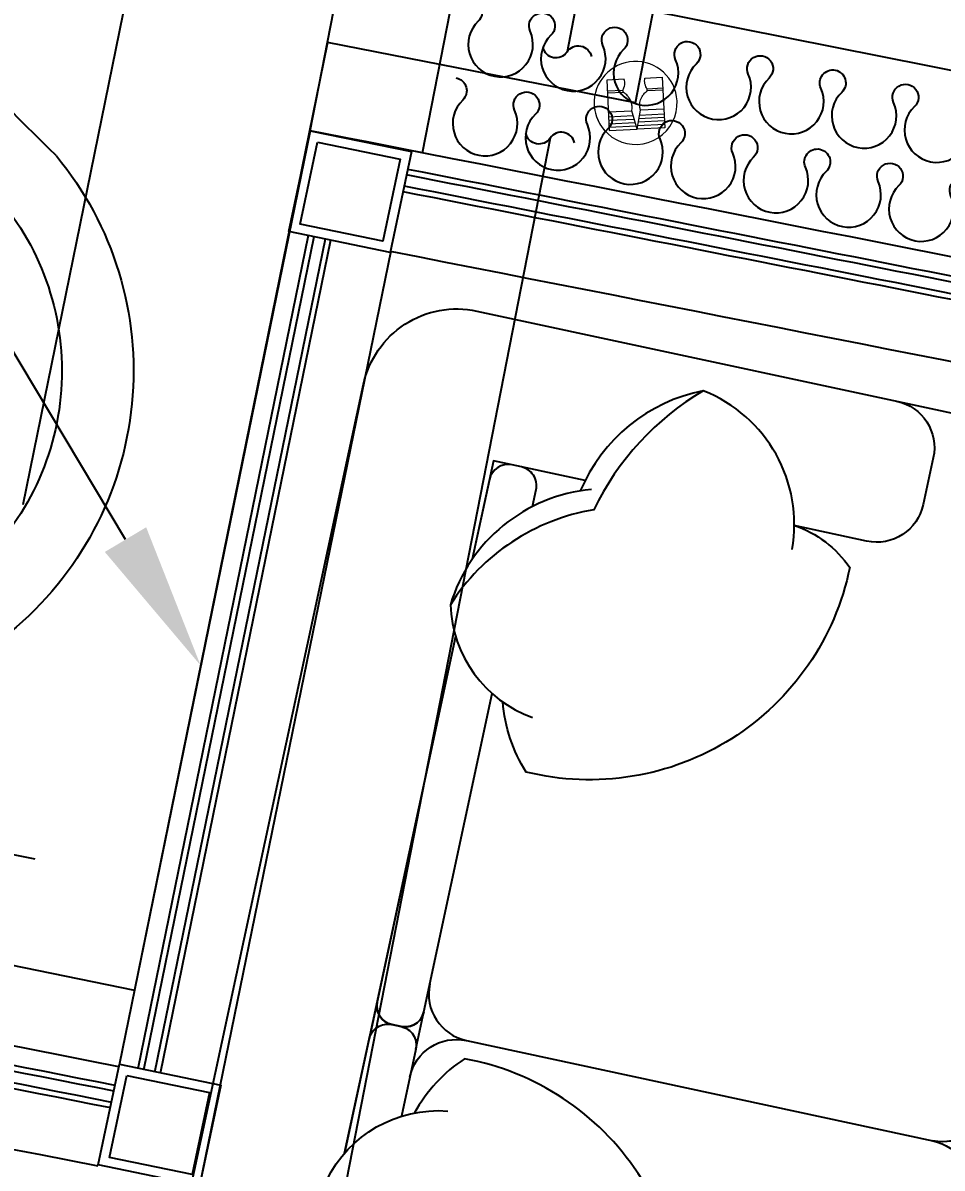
# Model space of a CAD drawing. Extents: x -678889171 to 586587, y -792238163 to 335485.
# Drawn here: x 56635 to 57599, y 22340 to 23541 of the extents above; entities that cross this region are included whole.
import ezdxf
from ezdxf import colors
from ezdxf.entities.mleader import LeaderData, LeaderLine
from ezdxf.math import Vec2, Vec3
from ezdxf.xclip import XClip

# ---------------------------------------------------------------- set-up
doc = ezdxf.new("R2010")
doc.units = 0
doc.header["$MEASUREMENT"] = 0
doc.header["$XCLIPFRAME"] = 2
doc.set_wipeout_variables(frame=1)
doc.layers.get('0').update_dxf_attribs({"color": 8})
for name, color, linetype in [('1', 8, 'Continuous'), ('9TH-FURN$0$A-SITE-PATT', 252, 'Continuous'), ('E-CUT-LINE', 1, 'Continuous'), ('E-TEXT', 3, 'Continuous'), ('Title Block', 7, 'Continuous'), ('XR-A-9TH-FLOOR$0$A-ANNO-SYMB', 252, 'Continuous'), ('XR-A-9TH-FLOOR$0$A-SITE-PATT', 252, 'Continuous'), ('XR-A-TYP 00(OUTER)$0$A-GLAZ', 252, 'Continuous'), ('XR-A-TYP 00(OUTER)$0$A-SITE-PATT', 252, 'Continuous'), ('XR-A-TYP-4TH TO 10TH (OUTER)$0$A-DIM-IN', 252, 'Continuous'), ('XR-A-TYP.furn$0$2ND-FURN$0$XR-A-TYP-2-3-5-6-7-9$0$I-FURN-CHAR', 252, 'Continuous'), ('XR-A-TYP.furn$0$2ND-FURN$0$XR-A-TYP-2-3-5-6-7-9$0$I-WIPEOUT', 252, 'Continuous'), ('XR-A-TYP.furn$0$A-SITE-PATT', 252, 'Continuous'), ('XR-A-TYP.furn$0$XR-A-TYP-2-3-5-6-7-9$0$I-CLNG', 252, 'Continuous'), ('XR-A-TYP.furn$0$XR-A-TYP-2-3-5-6-7-9$0$I-FURN-CHAR', 252, 'Continuous'), ('XR-Typ21$0$A-WALL', 252, 'Continuous')]:
    doc.layers.add(name, color=color, linetype=linetype)
doc.styles.get("Standard").update_dxf_attribs({"font": 'arial.ttf'})

# ---------------------------------------------------------------- blocks, each defined once
blk = doc.blocks.new('OO')
at = {"layer": 'Title Block', "color": 1, "lineweight": 0}
blk.add_lwpolyline([(60952.74097335502, 178216.705987278, 1), (60952.74097335513, 178129.7502198816, 1), (60952.74097335502, 178216.705987278, 0.1982213917084009), (60922.07932435791, 178204.0532499914, 0.1982213917084009)], format="xyb", dxfattribs=at)
for points in [[(60925.244499908, 178173.1251248462), (60944.83868419315, 178177.6555596516), (60945.51924321899, 178177.5115926167), (60946.79838331055, 178177.3120467477), (60947.60965313937, 178177.2324426185), (60948.55255804956, 178177.1849460915), (60949.45942559931, 178177.1846060718), (60950.61864313507, 178177.248934068), (60951.78004910523, 178177.3589858703), (60952.83840844181, 178177.5784431228), (60954.3972283263, 178177.9788134685), (60955.66901462729, 178178.4160705316), (60957.23649505794, 178179.1041880025), (60959.23493776476, 178180.2541012114), (60960.05405203241, 178180.8283000368), (60960.75062003313, 178181.428446914), (60961.65030792024, 178182.1578276371), (60962.42373271938, 178182.9228491973), (60963.05623196909, 178183.6210373302), (60963.73172685131, 178184.453438073), (60964.39656998403, 178185.3808117989), (60964.72995489091, 178185.8956712107), (60964.88496752788, 178185.8357777787), (60965.16688301758, 178185.7570014056), (60965.44366571057, 178185.7144988617), (60965.73794753687, 178185.7051095034), (60966.0171265254, 178185.738040365), (60966.21607317106, 178185.7681557179), (60966.4281189419, 178185.8288084614), (60966.6559275476, 178185.9187952693), (60966.73277263797, 178185.9554811438), (60968.00751076144, 178185.203673069), (60969.19828081474, 178184.6494508162), (60970.73148708261, 178184.1184795061), (60972.22952969815, 178183.7781368808), (60973.77312057087, 178183.5985850776), (60975.2682155894, 178183.584183548), (60976.71051931003, 178183.7185035243), (60977.75630699139, 178183.9091284081), (60978.26124474691, 178184.0302230968), (60978.22497735516, 178202.2456387128), (60925.244499908, 178202.2456387128), (60925.244499908, 178173.1251248462)], [(60928.82652755792, 178202.2456387128), (60928.82652755792, 178173.9533370594)], [(60932.40855520783, 178202.2456387128), (60932.40855520789, 178174.7815492718)], [(60935.9905828578, 178202.2456387128), (60935.96598977083, 178175.6040752373)], [(60939.57261050784, 178202.2456387128), (60939.57261050772, 178176.4379736975)], [(60944.78689882433, 178202.2456387128), (60944.78689882439, 178177.6435861877)], [(60964.72995489097, 178202.2456387128), (60964.72995489091, 178185.8956712107)], [(60966.73277263792, 178202.2456387128), (60966.73277263797, 178185.9554811438)], [(60925.244499908, 178173.1251248462), (60944.83868419315, 178168.5946900401), (60945.51924321894, 178168.7386570756), (60946.7983833105, 178168.9382029435), (60947.60965313931, 178169.0178070739), (60948.55255804956, 178169.065303599), (60949.45942559926, 178169.0656436199), (60950.61864313512, 178169.0013156239), (60951.78004910523, 178168.8912638203), (60952.83840844181, 178168.6718065665), (60954.39722832636, 178168.2714362227), (60955.66901462723, 178167.8341791607), (60957.23649505799, 178167.1460616899), (60959.23493776482, 178165.9961484803), (60960.05405203241, 178165.4219496524), (60960.75062003307, 178164.8218027783), (60961.65030792018, 178164.0924220552), (60962.42373271933, 178163.3274004932), (60963.05623196915, 178162.6292123596), (60963.73172685137, 178161.7968116169), (60964.39656998403, 178160.8694378934), (60964.72995489091, 178160.3545784798), (60964.88496752788, 178160.4144719124), (60965.16688301758, 178160.4932482848), (60965.44366571063, 178160.5357508294), (60965.73794753687, 178160.5451401871), (60966.0171265254, 178160.5122093254), (60966.21607317106, 178160.4820939746), (60966.42811894196, 178160.4214412309), (60966.6559275476, 178160.3314544218), (60966.73277263792, 178160.2947685466), (60968.0075107615, 178161.0465766234), (60969.19828081474, 178161.6007988736), (60970.73148708255, 178162.1317701844), (60972.2295296982, 178162.472112809), (60973.77312057087, 178162.6516646129), (60975.2682155894, 178162.6660661411), (60976.71051931003, 178162.5317461662), (60977.75630699139, 178162.3411212817), (60978.26124474691, 178162.2200265955), (60978.22497735504, 178144.0046109795), (60925.24449990795, 178144.0046109795), (60925.244499908, 178173.1251248462)], [(60928.82652755792, 178144.0046109795), (60928.82652755792, 178172.2969126331)], [(60932.40855520789, 178144.0046109795), (60932.40855520783, 178171.4687004199)], [(60935.9905828578, 178144.0046109795), (60935.96598977083, 178170.6461744526)], [(60939.57261050772, 178144.0046109795), (60939.57261050778, 178169.8122759931)], [(60944.78689882433, 178144.0046109795), (60944.78689882439, 178168.6066635047)], [(60964.72995489091, 178144.0046109795), (60964.72995489091, 178160.3545784798)], [(60966.73277263786, 178144.0046109795), (60966.73277263792, 178160.2947685466)]]:
    blk.add_lwpolyline(points, dxfattribs=at)
blk = doc.blocks.new('CW_0.000')
blk.add_lwpolyline([(0, -25.98557292037257, 0.66), (0, 0, -0.66), (0, 25.98557292037257, 0.97)], format="xyb")
blk = doc.blocks.new('XR-A-TYP 00(OUTER)$0$corner1')
at = {"layer": 'XR-A-TYP 00(OUTER)$0$A-GLAZ'}
for points in [[(67874.8568610968, 8251.716201686475), (67981.067240865, 8229.845902896996), (67958.81949163019, 8124.162235029259), (67852.60911186202, 8146.03253381871)], [(67882.58240911839, 8239.870700102882), (67969.22173928143, 8222.120354875471), (67951.09394360863, 8136.007736612823), (67864.45461344557, 8153.758081840235)]]:
    blk.add_lwpolyline(points, close=True, dxfattribs=at)
blk = doc.blocks.new('XR-A-TYP 00(OUTER)')
at = {"layer": 'XR-A-TYP 00(OUTER)$0$A-GLAZ'}
for p, q in [((59736.90148654988, 9905.385068963398), (59536.74325334618, 8925.91914999549)), ((59756.49651962777, 9901.380736475166), (59756.49052347797, 9901.351394567633)), ((59762.37502955113, 9900.179436728697), (59762.36723455574, 9900.141292245708)), ((59774.13204939787, 9897.776837235757), (59774.1206567113, 9897.721087601853)), ((59780.01055932124, 9896.575537489287), (59779.99736778907, 9896.510985279925)), ((59734.86731375229, 9795.539124714836), (59556.33828642408, 8921.914817507259)), ((59740.74402483006, 9794.32902239291), (59562.21679634744, 8920.713517760789)), ((59752.49744698561, 9791.908817749058), (59573.97381619418, 8918.310918267849)), ((59758.37415806338, 9790.698715427132), (59579.85232611754, 8917.10961852138)), ((59821.32081455784, 9779.071762873209), (59621.10970281297, 8799.347084982903))]:
    blk.add_line(p, q, dxfattribs=at)
for centre, radius, start, end in [((-52725.40172425029, -564106.6461918362), 584925.2787114155, 78.53383250274452, 78.91483924263038), ((-52725.40172425029, -564106.6461918362), 584899.2787114155, 78.80467780493261, 78.90425152572382), ((-52725.40172425029, -564106.6461918362), 584905.2787114155, 78.80468348286787, 78.90424339917304), ((-52725.40172425029, -564106.6461918362), 584887.2787114155, 78.8046664487126, 78.90426777932565), ((-52725.40172425029, -564106.6461918362), 584881.2787114155, 78.80466077042783, 78.90427590637668), ((-52633.85141220177, -563655.2026819678), 584356.6457752512, 78.53383063115182, 78.90463390364991), ((-30543.06863172294, -447471.0842665856), 465199.8431322952, 78.83492298302023, 79.31689707406635), ((-49178.69780243165, -545189.6646810665), 564571.3657169729, 78.8999039543774, 79.29685194662603), ((-25374.05068119109, -421098.3029602668), 438305.3012847771, 78.83027654257072, 78.99119508018538), ((-25373.87790056033, -421097.4215515337), 438298.4031016442, 78.83027631749741, 78.99149696332447), ((-25373.35970312322, -421094.7780624903), 438277.7093034216, 78.83027564237621, 78.99147680742014), ((-25373.53251832326, -421095.6596474452), 438284.6076661347, 78.83027586749984, 78.99148352618441)]:
    blk.add_arc(centre, radius, start, end, dxfattribs=at)
at = {"layer": 'XR-A-TYP 00(OUTER)$0$A-SITE-PATT', "rotation": 9.617997356745676e-12}
for p in [(-8137.955374546931, 1653.668867276923), (-8337.70978881733, 675.1848499528714)]:
    blk.add_blockref('XR-A-TYP 00(OUTER)$0$corner1', p, dxfattribs=at)
blk = doc.blocks.new('XR-A-TYP-4TH TO 10TH (OUTER)')
at = {"layer": 'XR-A-TYP-4TH TO 10TH (OUTER)$0$A-DIM-IN'}
ref = blk.add_blockref('XR-A-TYP 00(OUTER)', (0, 0), dxfattribs=at)
XClip(ref).set_block_clipping_path([(19908.03026808962, -24395.00390344393), (141486.3941120692, 77630.63833666123)])
blk = doc.blocks.new('XR-Typ21')
at = {"layer": 'XR-Typ21$0$A-WALL'}
for p, q in [((59736.89481876307, 9905.350987133052), (60412.59049366933, 13359.11237800161)), ((59854.65334958294, 9882.265698700263), (60530.35787086523, 13336.07230707294)), ((59854.65334958294, 9882.265698700263), (59736.89481876307, 9905.350987133052))]:
    blk.add_line(p, q, dxfattribs=at)
blk = doc.blocks.new('XR-A-TYP.furn$0$XR-A-TYP-2-3-5-6-7-9$0$XREF_1BR$0$05BDRAPE')
for points in [[(-499.9999999464611, -0.007317029360705177, 0.6084162951123453), (-485.6876040540799, 27.64812586541491, -0.6084162951122525), (-450.0052802005411, 96.59608375602733, -0.6084162951122473), (-414.3151123277518, 27.65218589760429, 1.932002826394105), (-385.68717424987, 27.65381441154647, -0.6084162951122525), (-350.0048504171813, 96.60177230215885, -0.6084162951122473), (-314.3146825443803, 27.65787446456263, 1.932002826394105), (-285.6867444664986, 27.65950297851647, -0.6084162951122525), (-250.0044206129714, 96.60746084827879, -0.6084162951122473), (-214.3142527610088, 27.66356301069419, 1.932002826394115), (-185.6863146831388, 27.66519152463637, -0.6084162951122473), (-149.9961468311762, 96.60908936222097, -0.6084162951122525), (-114.3138229776491, 27.66113149245865, 1.932002826394105), (-85.68588489976736, 27.65950297850481, -0.6084162951122473), (-49.9957170269663, 96.60340081610103, -0.6084162951122525), (-14.31339319427769, 27.65544292548866, 0.6084357809803709), (0, 0, -0.6084162951122473)], [(0, 0, 0.6084162951123453), (14.31239589238126, 27.65544289477562, -0.6084162951122525), (49.99471974592002, 96.60340078538803, -0.6084162951122473), (85.68488761870938, 27.659502926965, 1.932002826394105), (114.3128256965911, 27.66113144090718, -0.6084162951122525), (149.9951495292798, 96.60908933151956, -0.6084162951122473), (185.6853174020808, 27.66519149392333, 1.932002826394105), (214.3132554799625, 27.66682000787718, -0.6084162951122525), (249.9955793334897, 96.6147778776395, -0.6084162951122473), (285.6857471854523, 27.6708800400549, 1.932002826394115), (314.3136852633223, 27.67250855399708, -0.6084162951122473), (350.0038531152849, 96.61640639158168, -0.6084162951122525), (385.686176968812, 27.66844852181936, 1.932002826394105), (414.3141150466938, 27.66682000786552, -0.6084162951122473), (450.0042829194948, 96.61071784546174, -0.6084162951122525), (485.6866067521834, 27.66275995484936, 0.6084357809803709), (499.9999999464611, 0.007317029360705177, -0.6084162951122473)]]:
    blk.add_lwpolyline(points, format="xyb")
blk = doc.blocks.new('XR-A-TYP.furn$0$XR-A-TYP-2-3-5-6-7-9$0$XREF_1BR$0$GUEST T1')
blk.add_line((-974.1497980180211, -13.60383929059026), (-1214.386710619445, -13.60383929059026))
for centre, start, end in [((-1258.020802481602, 72.13247426581802), 296.9730728878956, 333.1822537220144), ((-1258.020802481602, -99.34015284711495), 26.81774627798563, 63.02692711210436)]:
    blk.add_arc(centre, 96.20108853275326, start, end)
at = {"xscale": -0.9651072330830278, "yscale": 0.9651072330830278, "zscale": 0.9651072330830278}
blk.add_blockref('XR-A-TYP.furn$0$XR-A-TYP-2-3-5-6-7-9$0$XREF_1BR$0$05BDRAPE', (-482.5536164898367, -46.60651370798587), dxfattribs=at)
blk = doc.blocks.new('XR-A-TYP.furn$0$XR-A-TYP-2-3-5-6-7-9$0$XREF_1BR$0$GS-1')
at = {"xscale": -0.8044866682359963, "yscale": 0.8044866682359963, "zscale": 0.8044866682359963, "rotation": 90}
for p in [(-31.14893258635093, 38.24495238425858), (53.25563512649605, 38.24495238425858)]:
    blk.add_blockref('XR-A-TYP.furn$0$XR-A-TYP-2-3-5-6-7-9$0$XREF_1BR$0$GUEST T1', p, dxfattribs=at)
blk = doc.blocks.new('XR-A-TYP.furn$0$XR-A-TYP-2-3-5-6-7-9$0$armm12')
for points in [[(50, -799.9999999999418, -0.4142135623730951), (-5.820766091346741e-11, -750, -0.414213562373085), (-50, -799.9999999999418), (-650, -799.9999999999418, -0.4142135623730955), (-750.0000000000582, -700), (-750.0000000000582, -99.99999999994179, -0.4142135623730998), (-650, 0), (650, 0, -0.4142135623730965), (749.9999999999418, -99.99999999994179), (749.9999999999418, -700, -0.4142135623730898), (650, -799.9999999999418), (50, -799.9999999999418, -0.4142135623730686), (-5.820766091346741e-11, -750, -0.4142135623730998), (-50, -799.9999999999418)], [(-322.883295978012, -256.7485241786344, -0.30666349490175), (-173.7513253192883, -137.5662654035841, -0.3063299663357472), (-76.32753008353757, -246.4109874457354, 0.8728471598091936)], [(592.2313625290408, -256.7485241786344, 0.30666349490175), (443.0993918702588, -137.5662654035841, 0.3063299663357472), (345.6755966345663, -246.4109874457354, -0.8728471598091936)], [(718.1782536350074, -349.5270613913308, 0.1477298758543702), (572.0425838316442, -263.5969997700304, 0.2133427585932454), (443.0993918702588, -137.5662654035841, 0.1786618101816585)], [(-142.2839425368002, -149.9999999999418), (-20, -149.9999999999418, -0.4142135623730951), (-5.820766091346741e-11, -169.9999999999418), (-5.820766091346741e-11, -179.9999999999418, -0.4142135623730994), (-20, -200), (-91.93700559670106, -200, -0.4142135623730951)], [(411.6320090878289, -149.9999999999418), (20, -149.9999999999418, 0.4142135623730951), (-5.820766091346741e-11, -169.9999999999418), (-5.820766091346741e-11, -179.9999999999418, 0.4142135623730994), (20, -200), (361.2850721476716, -200, 0.4142135623730951)], [(580, -149.9999999999418), (494.8138749520294, -149.9999999999418, 0.4142135623730951)], [(561.8441967440303, -200), (580, -200, 0.4142135623730951), (600, -179.9999999999418), (600, -169.9999999999418, 0.4142135623730951), (580, -149.9999999999418)], [(-50, -200, -0.414213562373095), (0, -250)], [(-50, -200, -0.4142135623730945), (-5.820766091346741e-11, -250), (-5.820766091346741e-11, -750, -0.414213562373095)], [(50, -200, 0.414213562373095), (-5.820766091346741e-11, -250)], [(50, -200, 0.4142135623730945), (-5.820766091346741e-11, -250), (-5.820766091346741e-11, -750, 0.414213562373095)], [(-330.7607308023726, -472.5092536918819, 0.1655406298837506), (-299.8291427239892, -538.5731629410293, 0.4259891687143785), (-19.01943964511156, -252.139669559605, 0.1215233233290522), (-85.67827832576586, -212.659812058846, -7.115464291357926)], [(600.1087973534013, -472.5092536918819, -0.1655406298837506), (569.177209275018, -538.5731629410293, -0.4259891687143785), (288.3675061961403, -252.139669559605, -0.1215233233290522), (355.0263448767946, -212.659812058846, 7.115464291357926)], [(574.9080044887378, -475.5577957578353, 0.3567723648219203), (718.1782536350074, -349.5270613913308, 0.2495420503229878), (588.3622602117248, -245.6670224099653, -9.616880347716284)], [(749.9999999999418, -549.9999999999418, -0.4142135623730951), (700, -599.9999999999418), (650, -599.9999999999418, -0.414213562373095), (600, -549.9999999999418), (600, -472.5317980658147)]]:
    blk.add_lwpolyline(points, format="xyb")
for points in [[(411.6320090878289, -149.9999999999418), (-142.2839425368002, -149.9999999999418)], [(600, -248.2619004445733), (600, -149.9999999999418), (494.8138749520294, -149.9999999999418)]]:
    blk.add_lwpolyline(points)
blk.add_lwpolyline([(20, -149.9999999999418), (-20, -149.9999999999418, -0.4142135623730951), (0, -169.9999999999418), (0, -179.9999999999418, -0.4142135623730994), (-20, -200), (20, -200, -0.4142135623730951), (-5.820766091346741e-11, -179.9999999999418), (-5.820766091346741e-11, -169.9999999999418, -0.4142135623730951)], format="xyb", close=True)
blk = doc.blocks.new('XR-A-TYP.furn$0$2ND-FURN$0$XR-A-TYP-2-3-5-6-7-9$0$XREF_1BR$0$XREF-1BA$0$RRR')
blk.add_wipeout([(11151.189034833398, 12044.035640017675), (11163.944834924308, 12059.504924246057), (11319.383396132967, 12211.964622345358), (11372.43545834383, 12268.810807777718), (11415.934109903345, 12313.23307990256), (11463.397748931973, 12345.536520519088), (11528.718526788381, 12374.385207471674), (11582.32488251684, 12387.354943410124), (11656.748712281165, 12391.411478264385), (11711.901384497582, 12384.249649719477), (11759.910756101379, 12370.552427818062), (11836.283900835446, 12332.386990355177), (11880.160997267854, 12297.148970675298), (11911.85316454246, 12263.67226530669), (11936.381170220091, 12230.365406187728), (11954.469519608638, 12199.184908912952), (11973.023901656732, 12156.394515462962), (11986.028935452674, 12110.50898740654), (11993.162213309213, 12057.304508542818), (11993.29442384997, 12018.870226824152), (11983.890728914805, 11953.78052642369), (11958.36425666277, 11882.36126774426), (11940.35561482951, 11849.625849966502), (11920.428604110108, 11820.806211932471), (11887.457222965182, 11783.549647680486), (11858.335183939775, 11760.074155178538), (11603.773376603322, 11553.815725471386), (11596.899823694606, 11551.07893897604), (11587.062384360324, 11557.05093879875), (11552.608388949757, 11595.189991314195), (11548.308182630091, 11592.903537100583), (11541.678879025701, 11593.547302665644), (11534.678972220654, 11600.119453025936), (11189.903164974283, 11981.77105719926), (11187.323628218364, 11988.47454325081), (11188.040192319193, 11992.191775810916), (11189.376648795202, 11994.544594160636), (11190.620142160002, 11995.895006489027)]).dxf.layer = 'XR-A-TYP.furn$0$2ND-FURN$0$XR-A-TYP-2-3-5-6-7-9$0$I-WIPEOUT'
for p, q in [((11153.74917066609, 12036.70954488459), (11190.62014216685, 11995.8950064949)), ((11364.1938023142, 11788.83901285303), (11189.9031649743, 11981.77105719927)), ((11189.9031649743, 11981.77105719927), (11364.1938023142, 11788.83901285303)), ((11538.48443965414, 11595.90696850674), (11364.1938023142, 11788.83901285303)), ((11364.1938023142, 11788.83901285303), (11538.48443965414, 11595.90696850674)), ((11552.60838894976, 11595.18999131419), (11589.47936045052, 11554.3754529245))]:
    blk.add_line(p, q)
for centre, radius, start, end in [((11638.75094234545, 12036.86799675987), 355.000000000004, 42.09397601750414, 132.0939760175041), ((11565.60059625468, 12206.51582222498), 100.1970634018671, 45.14004842641235, 166.2879080969246), ((11638.75094234545, 12036.86799675987), 279.9999999999869, 42.09397601750414, 105.4883247163395), ((8901.202798015345, 14521.92564402561), 3344.176629126302, 312.3640654130264, 318.3691843601607), ((11681.25178621408, 12174.11036543838), 112.7836623802793, 47.14775460036248, 113.5012061074702), ((11638.75094234545, 12036.86799675987), 279.9999999999869, 121.162063139923, 132.0939760175041), ((11638.75094234545, 12036.86799675987), 355.000000000004, 312.0939760175041, 42.09397601750414), ((11662.41884413719, 12218.9335830029), 102.7662740291916, 298.7881460780294, 21.61728602119145), ((9019.936597370119, 14529.27500134394), 3336.147666089237, 310.5910582296187, 316.7791743477787), ((11459.736370177, 12212.84903028239), 19.39123029566452, 63.926628575791, 170.3764341503446), ((11638.75094234545, 12036.86799675987), 279.9999999999905, 312.0939760175041, 42.09397601750414), ((11623.48590803975, 12279.63645984736), 193.5942154744537, 199.1620949031359, 296.4335132347396), ((11571.59292443008, 11984.12973769915), 280.0000000000043, 42.09397601750414, 47.40461557547349), ((11571.59292443016, 11984.12973769906), 279.9999999999869, 312.0939760175041, 42.09397601750414), ((11707.02152272585, 12117.94920916716), 11.96296197939477, 282.7716142003282, 65.8901501884113), ((11161.16963391018, 12043.41303093613), 9.999999999992644, 130.7668319559783, 222.0939760175041), ((11197.32362821838, 11988.47454325081), 10.00000000001577, 132.0939760175041, 222.0939760175041), ((11197.32362821838, 11988.47454325081), 10.00000000001932, 132.0939760175041, 222.0939760175041), ((13853.15004051812, 9179.12100236711), 3336.147666089237, 127.4087776872228, 133.5968938054384), ((13833.81482605251, 9061.741797889563), 3344.176629126302, 125.8187676748375, 131.8238866219699), ((11545.90490289822, 11602.61045455828), 10.00000000000511, 222.0939760175041, 312.0939760175041), ((11545.90490289822, 11602.61045455828), 9.999999999998009, 222.0939760175041, 312.0939760175041), ((11596.89982369461, 11561.07893897604), 9.999999999998009, 222.0939760175041, 313.421120078972)]:
    blk.add_arc(centre, radius, start, end)
blk = doc.blocks.new('XR-A-TYP.furn$0$XR-A-TYP-2-3-5-6-7-9')
at = {"layer": 'XR-A-TYP.furn$0$XR-A-TYP-2-3-5-6-7-9$0$I-CLNG'}
blk.add_lwpolyline([(63591.03960192553, 9336.346165092138), (59891.68655971728, 10071.55782545493)], dxfattribs=at)
at = {"layer": 'XR-A-TYP.furn$0$2ND-FURN$0$XR-A-TYP-2-3-5-6-7-9$0$I-FURN-CHAR', "xscale": -1, "rotation": 171.5276753973199}
blk.add_blockref('XR-A-TYP.furn$0$2ND-FURN$0$XR-A-TYP-2-3-5-6-7-9$0$XREF_1BR$0$XREF-1BA$0$RRR', (49458.45924299581, 23273.92829680139), dxfattribs=at)
at = {"layer": 'XR-A-TYP.furn$0$XR-A-TYP-2-3-5-6-7-9$0$I-CLNG', "extrusion": (-9.075996652404587e-09, -4.683237356551862e-08, -0.9999999999999989), "zscale": -1, "rotation": 101.0955453204331}
blk.add_blockref('XR-A-TYP.furn$0$XR-A-TYP-2-3-5-6-7-9$0$XREF_1BR$0$GS-1', (-59851.31350729943, 9961.921633248543, -0.001010024254426311), dxfattribs=at)
at = {"layer": 'XR-A-TYP.furn$0$XR-A-TYP-2-3-5-6-7-9$0$I-CLNG'}
blk.add_lwpolyline([(59448.78060966569, 9141.801334743395), (55321.66590463211, 9961.597947683345)], dxfattribs=at)
at = {"layer": 'XR-A-TYP.furn$0$XR-A-TYP-2-3-5-6-7-9$0$I-FURN-CHAR', "rotation": 77.87215497611031}
blk.add_blockref('XR-A-TYP.furn$0$XR-A-TYP-2-3-5-6-7-9$0$armm12', (59656.26776571621, 9004.153930337667), dxfattribs=at)
blk = doc.blocks.new('XR-A-TYP.furn')
at = {"layer": 'XR-A-TYP.furn$0$A-SITE-PATT'}
blk.add_blockref('XR-A-TYP.furn$0$XR-A-TYP-2-3-5-6-7-9', (0, 0), dxfattribs=at)

msp = doc.modelspace()

# ---------------------------------------------------------------- block references
at = {"layer": 'XR-A-9TH-FLOOR$0$A-SITE-PATT'}
msp.add_blockref('XR-A-TYP-4TH TO 10TH (OUTER)', (-2800.434649049275, 13522.11598560929), dxfattribs=at)

# ---------------------------------------------------------------- next in the draw order: block references
at = {"layer": 'XR-A-9TH-FLOOR$0$A-ANNO-SYMB'}
msp.add_blockref('XR-Typ21', (-2800.434649049275, 13522.11598560929), dxfattribs=at)

# ---------------------------------------------------------------- next in the draw order: block references
at = {"layer": '9TH-FURN$0$A-SITE-PATT'}
msp.add_blockref('XR-A-TYP.furn', (-2800.434649049275, 13522.11598560929), dxfattribs=at)

# ---------------------------------------------------------------- next in the draw order: linework, layer by layer
at = {"color": 240, "true_color": 0xed1f24}
for p, q in [((57277.58516833707, 23456.68464561265, -2.355118231571493e-06), (58003.57535506351, 27265.0790318655, -1.195331558127433e-06)), ((56954.54091796008, 23519.88519078065), (56752.3351210214, 22526.4602229978)), ((57277.58516833707, 23456.68464561265, -2.355118231571493e-06), (56954.54091796008, 23519.88519078065)), ((56438.53406017719, 22590.58687069394, 1.426148863853628e-09), (56752.3351210214, 22526.4602229978))]:
    msp.add_line(p, q, dxfattribs=at)
at = {"layer": '1', "color": 4}
for p, q in [((57464.89692157731, 24834.96575397714), (57205.74758783638, 23510.34581547021)), ((56913.03597083999, 24399.13567655271, 2.553638606023201e-05), (56635.47787782151, 23035.50939189982, 9.574361527410914e-07)), ((57188.03578396127, 23419.81342543365), (56921.38352327052, 22056.84290932186))]:
    msp.add_line(p, q, dxfattribs=at)

# ---------------------------------------------------------------- next in the draw order: block references
at = {"color": 240, "true_color": 0xed1f24, "rotation": 92.80701736314703}
msp.add_blockref('OO', (238222.0152592548, -28697.40497436056, -2.355118231571493e-06), dxfattribs=at)
at = {"layer": 'E-CUT-LINE'}
for p, rotation in [((57205.74758783638, 23510.34581547021), 258.9304405186817), ((57188.03578396127, 23419.81342543365), 78.93044051868175)]:
    msp.add_blockref('CW_0.000', p, dxfattribs=dict(at, rotation=rotation))

# ---------------------------------------------------------------- next in the draw order: leaders
at = {"layer": 'E-TEXT', "color": 30}
ml = msp.add_multileader_mtext('Standard', dxfattribs=at)
ml.set_content('\\C30;CT10/DP-T-8 {\\A1;3(1x3)mm\\H0.7x;\\S2^ ;\\H1.42857x; \\P∅ 25 mm PVC CONDUIT}', color=3)
ml.set_leader_properties(color=30)
ml.build(insert=Vec2(0, 0))
ml.multileader.update_dxf_attribs({"text_right_attachment_type": 6, "dogleg_length": 0.2763936738358556, "arrow_head_size": 153.5520410199195, "scale": 2})
ctx = ml.context
ctx.base_point, ctx.scale, ctx.char_height, ctx.arrow_head_size, ctx.landing_gap_size, ctx.plane_origin, ctx.plane_x_axis, ctx.plane_y_axis = Vec3(54261.45101636893, 23746.544218637, -7.890674334379393e-06), 2, 153.5520410199195, 153.5520410199195, 3.071040820398391, Vec3(53254.44550685186, 33643.06509354833, 2.83454598590388e-05), Vec3(0.9837534464715342, -0.1795248076322006, 3.477911888746864e-09), Vec3(0.1795248076322006, 0.9837534464715342, 4.7996689140011e-09)
ctx.right_attachment = 6
notes = []
notes.append((ctx, [(1, (1, 1, 0), (56616.64810692178, 23210.62455991724), (-0.9837534464715341, 0.1795248076322005, -3.477911888746862e-09), 0.5527873476717117, [(1, [(56821.65906224787, 22867.04459358524, -5.287214518078076e-07)], 0, [])])]))
ctx.mtext.insert, ctx.mtext.text_direction, ctx.mtext.rotation, ctx.mtext.width, ctx.mtext.defined_height, ctx.mtext.flow_direction, ctx.mtext.extrusion = Vec3(54278.81007581852, 23824.56125664628, -7.496663590683725e-06), Vec3(0.9837534464715342, -0.1795248076322006, 3.477911888746863e-09), 6.102681917348368, 2517.586958115766, 582.9320752441895, 5, Vec3(-4.283067445563336e-09, -4.097319373281774e-09, 1)
for ctx, leaders in notes:
    for number, flags, end, landing, length, lines in leaders:
        leader = LeaderData()
        leader.index, (leader.has_last_leader_line, leader.has_dogleg_vector, leader.attachment_direction) = number, flags
        leader.last_leader_point, leader.dogleg_vector, leader.dogleg_length = Vec3(end), Vec3(landing), length
        for number, points, colour, breaks in lines:
            line = LeaderLine()
            line.index, line.vertices, line.color, line.breaks = number, Vec3.list(points), colors.encode_raw_color(colour), breaks
            leader.lines.append(line)
        ctx.leaders.append(leader)

doc.saveas('drawing.dxf')
